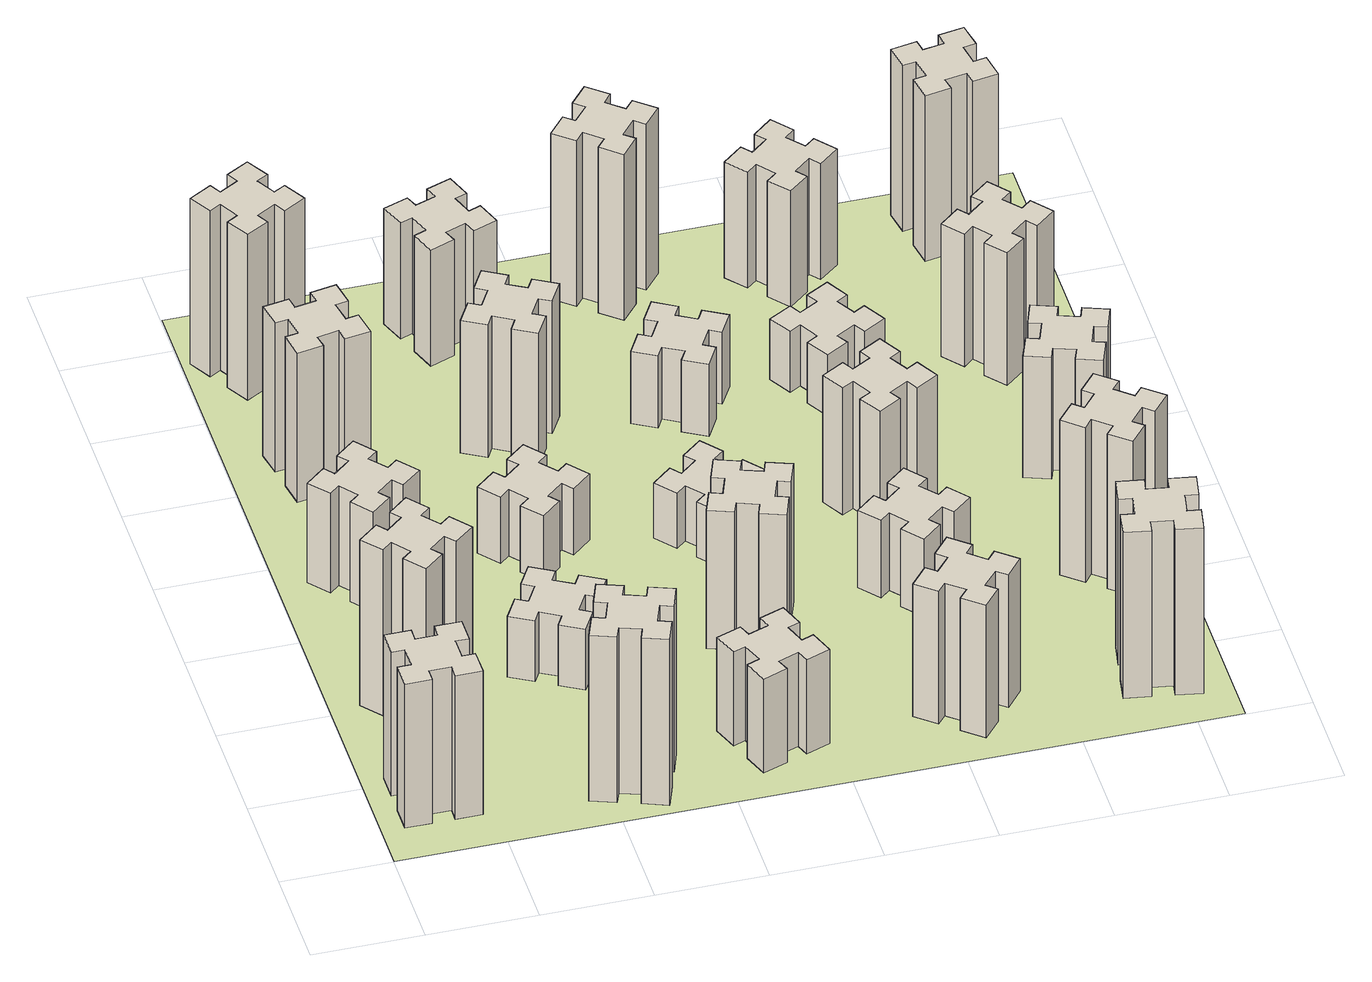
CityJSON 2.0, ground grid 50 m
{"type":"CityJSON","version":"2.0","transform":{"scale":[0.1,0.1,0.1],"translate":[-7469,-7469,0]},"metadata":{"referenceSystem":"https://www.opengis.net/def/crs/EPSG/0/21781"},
"CityObjects":{
"building1":{"type":"Building","attributes":{"class":"1000","function":"1000","usage":"1000","yearOfConstruction":2016,"roofType":"1000","measuredHeight":78,"storeysAboveGround":30,"storeysBelowGround":0},"geometry":[{"type":"Solid","lod":"1","boundaries":[[[[0,1,2,3,4,5,6,7,8,9,10,11,12,13,14,15,16,17,18,19]],[[17,16,20,21]],[[16,15,22,20]],[[15,14,23,22]],[[14,13,24,23]],[[13,12,25,24]],[[12,11,26,25]],[[11,10,27,26]],[[10,9,28,27]],[[9,8,29,28]],[[8,7,30,29]],[[7,6,31,30]],[[6,5,32,31]],[[5,4,33,32]],[[4,3,34,33]],[[3,2,35,34]],[[2,1,36,35]],[[1,0,37,36]],[[0,19,38,37]],[[19,18,39,38]],[[18,17,21,39]],[[24,25,26,27,28,29,30,31,32,33,34,35,36,37,38,39,21,20,22,23]]]]}]},
"building2":{"type":"Building","attributes":{"class":"1000","function":"1000","usage":"1000","yearOfConstruction":2016,"roofType":"1000","measuredHeight":90,"storeysAboveGround":30,"storeysBelowGround":0},"geometry":[{"type":"Solid","lod":"1","boundaries":[[[[40,41,42,43,44,45,46,47,48,49,50,51,52,53,54,55,56,57,58,59]],[[57,56,60,61]],[[56,55,62,60]],[[55,54,63,62]],[[54,53,64,63]],[[53,52,65,64]],[[52,51,66,65]],[[51,50,67,66]],[[50,49,68,67]],[[49,48,69,68]],[[48,47,70,69]],[[47,46,71,70]],[[46,45,72,71]],[[45,44,73,72]],[[44,43,74,73]],[[43,42,75,74]],[[42,41,76,75]],[[41,40,77,76]],[[40,59,78,77]],[[59,58,79,78]],[[58,57,61,79]],[[64,65,66,67,68,69,70,71,72,73,74,75,76,77,78,79,61,60,62,63]]]]}]},
"building3":{"type":"Building","attributes":{"class":"1000","function":"1000","usage":"1000","yearOfConstruction":2016,"roofType":"1000","measuredHeight":54,"storeysAboveGround":30,"storeysBelowGround":0},"geometry":[{"type":"Solid","lod":"1","boundaries":[[[[80,81,82,83,84,85,86,87,88,89,90,91,92,93,94,95,96,97,98,99]],[[97,96,100,101]],[[96,95,102,100]],[[95,94,103,102]],[[94,93,104,103]],[[93,92,105,104]],[[92,91,106,105]],[[91,90,107,106]],[[90,89,108,107]],[[89,88,109,108]],[[88,87,110,109]],[[87,86,111,110]],[[86,85,112,111]],[[85,84,113,112]],[[84,83,114,113]],[[83,82,115,114]],[[82,81,116,115]],[[81,80,117,116]],[[80,99,118,117]],[[99,98,119,118]],[[98,97,101,119]],[[104,105,106,107,108,109,110,111,112,113,114,115,116,117,118,119,101,100,102,103]]]]}]},
"building4":{"type":"Building","attributes":{"class":"1000","function":"1000","usage":"1000","yearOfConstruction":2016,"roofType":"1000","measuredHeight":81,"storeysAboveGround":30,"storeysBelowGround":0},"geometry":[{"type":"Solid","lod":"1","boundaries":[[[[120,121,122,123,124,125,126,127,128,129,130,131,132,133,134,135,136,137,138,139]],[[137,136,140,141]],[[136,135,142,140]],[[135,134,143,142]],[[134,133,144,143]],[[133,132,145,144]],[[132,131,146,145]],[[131,130,147,146]],[[130,129,148,147]],[[129,128,149,148]],[[128,127,150,149]],[[127,126,151,150]],[[126,125,152,151]],[[125,124,153,152]],[[124,123,154,153]],[[123,122,155,154]],[[122,121,156,155]],[[121,120,157,156]],[[120,139,158,157]],[[139,138,159,158]],[[138,137,141,159]],[[144,145,146,147,148,149,150,151,152,153,154,155,156,157,158,159,141,140,142,143]]]]}]},
"building5":{"type":"Building","attributes":{"class":"1000","function":"1000","usage":"1000","yearOfConstruction":2016,"roofType":"1000","measuredHeight":90,"storeysAboveGround":30,"storeysBelowGround":0},"geometry":[{"type":"Solid","lod":"1","boundaries":[[[[160,161,162,163,164,165,166,167,168,169,170,171,172,173,174,175,176,177,178,179]],[[177,176,180,181]],[[176,175,182,180]],[[175,174,183,182]],[[174,173,184,183]],[[173,172,185,184]],[[172,171,186,185]],[[171,170,187,186]],[[170,169,188,187]],[[169,168,189,188]],[[168,167,190,189]],[[167,166,191,190]],[[166,165,192,191]],[[165,164,193,192]],[[164,163,194,193]],[[163,162,195,194]],[[162,161,196,195]],[[161,160,197,196]],[[160,179,198,197]],[[179,178,199,198]],[[178,177,181,199]],[[184,185,186,187,188,189,190,191,192,193,194,195,196,197,198,199,181,180,182,183]]]]}]},
"building6":{"type":"Building","attributes":{"class":"1000","function":"1000","usage":"1000","yearOfConstruction":2016,"roofType":"1000","measuredHeight":90,"storeysAboveGround":30,"storeysBelowGround":0},"geometry":[{"type":"Solid","lod":"1","boundaries":[[[[200,201,202,203,204,205,206,207,208,209,210,211,212,213,214,215,216,217,218,219]],[[217,216,220,221]],[[216,215,222,220]],[[215,214,223,222]],[[214,213,224,223]],[[213,212,225,224]],[[212,211,226,225]],[[211,210,227,226]],[[210,209,228,227]],[[209,208,229,228]],[[208,207,230,229]],[[207,206,231,230]],[[206,205,232,231]],[[205,204,233,232]],[[204,203,234,233]],[[203,202,235,234]],[[202,201,236,235]],[[201,200,237,236]],[[200,219,238,237]],[[219,218,239,238]],[[218,217,221,239]],[[224,225,226,227,228,229,230,231,232,233,234,235,236,237,238,239,221,220,222,223]]]]}]},
"building7":{"type":"Building","attributes":{"class":"1000","function":"1000","usage":"1000","yearOfConstruction":2016,"roofType":"1000","measuredHeight":33,"storeysAboveGround":30,"storeysBelowGround":0},"geometry":[{"type":"Solid","lod":"1","boundaries":[[[[240,241,242,243,244,245,246,247,248,249,250,251,252,253,254,255,256,257,258,259]],[[257,256,260,261]],[[256,255,262,260]],[[255,254,263,262]],[[254,253,264,263]],[[253,252,265,264]],[[252,251,266,265]],[[251,250,267,266]],[[250,249,268,267]],[[249,248,269,268]],[[248,247,270,269]],[[247,246,271,270]],[[246,245,272,271]],[[245,244,273,272]],[[244,243,274,273]],[[243,242,275,274]],[[242,241,276,275]],[[241,240,277,276]],[[240,259,278,277]],[[259,258,279,278]],[[258,257,261,279]],[[264,265,266,267,268,269,270,271,272,273,274,275,276,277,278,279,261,260,262,263]]]]}]},
"building8":{"type":"Building","attributes":{"class":"1000","function":"1000","usage":"1000","yearOfConstruction":2016,"roofType":"1000","measuredHeight":36,"storeysAboveGround":30,"storeysBelowGround":0},"geometry":[{"type":"Solid","lod":"1","boundaries":[[[[280,281,282,283,284,285,286,287,288,289,290,291,292,293,294,295,296,297,298,299]],[[297,296,300,301]],[[296,295,302,300]],[[295,294,303,302]],[[294,293,304,303]],[[293,292,305,304]],[[292,291,306,305]],[[291,290,307,306]],[[290,289,308,307]],[[289,288,309,308]],[[288,287,310,309]],[[287,286,311,310]],[[286,285,312,311]],[[285,284,313,312]],[[284,283,314,313]],[[283,282,315,314]],[[282,281,316,315]],[[281,280,317,316]],[[280,299,318,317]],[[299,298,319,318]],[[298,297,301,319]],[[304,305,306,307,308,309,310,311,312,313,314,315,316,317,318,319,301,300,302,303]]]]}]},
"building9":{"type":"Building","attributes":{"class":"1000","function":"1000","usage":"1000","yearOfConstruction":2016,"roofType":"1000","measuredHeight":51,"storeysAboveGround":30,"storeysBelowGround":0},"geometry":[{"type":"Solid","lod":"1","boundaries":[[[[320,321,322,323,324,325,326,327,328,329,330,331,332,333,334,335,336,337,338,339]],[[337,336,340,341]],[[336,335,342,340]],[[335,334,343,342]],[[334,333,344,343]],[[333,332,345,344]],[[332,331,346,345]],[[331,330,347,346]],[[330,329,348,347]],[[329,328,349,348]],[[328,327,350,349]],[[327,326,351,350]],[[326,325,352,351]],[[325,324,353,352]],[[324,323,354,353]],[[323,322,355,354]],[[322,321,356,355]],[[321,320,357,356]],[[320,339,358,357]],[[339,338,359,358]],[[338,337,341,359]],[[344,345,346,347,348,349,350,351,352,353,354,355,356,357,358,359,341,340,342,343]]]]}]},
"building10":{"type":"Building","attributes":{"class":"1000","function":"1000","usage":"1000","yearOfConstruction":2016,"roofType":"1000","measuredHeight":72,"storeysAboveGround":30,"storeysBelowGround":0},"geometry":[{"type":"Solid","lod":"1","boundaries":[[[[360,361,362,363,364,365,366,367,368,369,370,371,372,373,374,375,376,377,378,379]],[[377,376,380,381]],[[376,375,382,380]],[[375,374,383,382]],[[374,373,384,383]],[[373,372,385,384]],[[372,371,386,385]],[[371,370,387,386]],[[370,369,388,387]],[[369,368,389,388]],[[368,367,390,389]],[[367,366,391,390]],[[366,365,392,391]],[[365,364,393,392]],[[364,363,394,393]],[[363,362,395,394]],[[362,361,396,395]],[[361,360,397,396]],[[360,379,398,397]],[[379,378,399,398]],[[378,377,381,399]],[[384,385,386,387,388,389,390,391,392,393,394,395,396,397,398,399,381,380,382,383]]]]}]},
"building11":{"type":"Building","attributes":{"class":"1000","function":"1000","usage":"1000","yearOfConstruction":2016,"roofType":"1000","measuredHeight":63,"storeysAboveGround":30,"storeysBelowGround":0},"geometry":[{"type":"Solid","lod":"1","boundaries":[[[[400,401,402,403,404,405,406,407,408,409,410,411,412,413,414,415,416,417,418,419]],[[417,416,420,421]],[[416,415,422,420]],[[415,414,423,422]],[[414,413,424,423]],[[413,412,425,424]],[[412,411,426,425]],[[411,410,427,426]],[[410,409,428,427]],[[409,408,429,428]],[[408,407,430,429]],[[407,406,431,430]],[[406,405,432,431]],[[405,404,433,432]],[[404,403,434,433]],[[403,402,435,434]],[[402,401,436,435]],[[401,400,437,436]],[[400,419,438,437]],[[419,418,439,438]],[[418,417,421,439]],[[424,425,426,427,428,429,430,431,432,433,434,435,436,437,438,439,421,420,422,423]]]]}]},
"building12":{"type":"Building","attributes":{"class":"1000","function":"1000","usage":"1000","yearOfConstruction":2016,"roofType":"1000","measuredHeight":75,"storeysAboveGround":30,"storeysBelowGround":0},"geometry":[{"type":"Solid","lod":"1","boundaries":[[[[440,441,442,443,444,445,446,447,448,449,450,451,452,453,454,455,456,457,458,459]],[[457,456,460,461]],[[456,455,462,460]],[[455,454,463,462]],[[454,453,464,463]],[[453,452,465,464]],[[452,451,466,465]],[[451,450,467,466]],[[450,449,468,467]],[[449,448,469,468]],[[448,447,470,469]],[[447,446,471,470]],[[446,445,472,471]],[[445,444,473,472]],[[444,443,474,473]],[[443,442,475,474]],[[442,441,476,475]],[[441,440,477,476]],[[440,459,478,477]],[[459,458,479,478]],[[458,457,461,479]],[[464,465,466,467,468,469,470,471,472,473,474,475,476,477,478,479,461,460,462,463]]]]}]},
"building13":{"type":"Building","attributes":{"class":"1000","function":"1000","usage":"1000","yearOfConstruction":2016,"roofType":"1000","measuredHeight":30,"storeysAboveGround":30,"storeysBelowGround":0},"geometry":[{"type":"Solid","lod":"1","boundaries":[[[[480,481,482,483,484,485,486,487,488,489,490,491,492,493,494,495,496,497,498,499]],[[497,496,500,501]],[[496,495,502,500]],[[495,494,503,502]],[[494,493,504,503]],[[493,492,505,504]],[[492,491,506,505]],[[491,490,507,506]],[[490,489,508,507]],[[489,488,509,508]],[[488,487,510,509]],[[487,486,511,510]],[[486,485,512,511]],[[485,484,513,512]],[[484,483,514,513]],[[483,482,515,514]],[[482,481,516,515]],[[481,480,517,516]],[[480,499,518,517]],[[499,498,519,518]],[[498,497,501,519]],[[504,505,506,507,508,509,510,511,512,513,514,515,516,517,518,519,501,500,502,503]]]]}]},
"building14":{"type":"Building","attributes":{"class":"1000","function":"1000","usage":"1000","yearOfConstruction":2016,"roofType":"1000","measuredHeight":72,"storeysAboveGround":30,"storeysBelowGround":0},"geometry":[{"type":"Solid","lod":"1","boundaries":[[[[520,521,522,523,524,525,526,527,528,529,530,531,532,533,534,535,536,537,538,539]],[[537,536,540,541]],[[536,535,542,540]],[[535,534,543,542]],[[534,533,544,543]],[[533,532,545,544]],[[532,531,546,545]],[[531,530,547,546]],[[530,529,548,547]],[[529,528,549,548]],[[528,527,550,549]],[[527,526,551,550]],[[526,525,552,551]],[[525,524,553,552]],[[524,523,554,553]],[[523,522,555,554]],[[522,521,556,555]],[[521,520,557,556]],[[520,539,558,557]],[[539,538,559,558]],[[538,537,541,559]],[[544,545,546,547,548,549,550,551,552,553,554,555,556,557,558,559,541,540,542,543]]]]}]},
"building15":{"type":"Building","attributes":{"class":"1000","function":"1000","usage":"1000","yearOfConstruction":2016,"roofType":"1000","measuredHeight":39,"storeysAboveGround":30,"storeysBelowGround":0},"geometry":[{"type":"Solid","lod":"1","boundaries":[[[[560,561,562,563,564,565,566,567,568,569,570,571,572,573,574,575,576,577,578,579]],[[577,576,580,581]],[[576,575,582,580]],[[575,574,583,582]],[[574,573,584,583]],[[573,572,585,584]],[[572,571,586,585]],[[571,570,587,586]],[[570,569,588,587]],[[569,568,589,588]],[[568,567,590,589]],[[567,566,591,590]],[[566,565,592,591]],[[565,564,593,592]],[[564,563,594,593]],[[563,562,595,594]],[[562,561,596,595]],[[561,560,597,596]],[[560,579,598,597]],[[579,578,599,598]],[[578,577,581,599]],[[584,585,586,587,588,589,590,591,592,593,594,595,596,597,598,599,581,580,582,583]]]]}]},
"building16":{"type":"Building","attributes":{"class":"1000","function":"1000","usage":"1000","yearOfConstruction":2016,"roofType":"1000","measuredHeight":90,"storeysAboveGround":30,"storeysBelowGround":0},"geometry":[{"type":"Solid","lod":"1","boundaries":[[[[600,601,602,603,604,605,606,607,608,609,610,611,612,613,614,615,616,617,618,619]],[[617,616,620,621]],[[616,615,622,620]],[[615,614,623,622]],[[614,613,624,623]],[[613,612,625,624]],[[612,611,626,625]],[[611,610,627,626]],[[610,609,628,627]],[[609,608,629,628]],[[608,607,630,629]],[[607,606,631,630]],[[606,605,632,631]],[[605,604,633,632]],[[604,603,634,633]],[[603,602,635,634]],[[602,601,636,635]],[[601,600,637,636]],[[600,619,638,637]],[[619,618,639,638]],[[618,617,621,639]],[[624,625,626,627,628,629,630,631,632,633,634,635,636,637,638,639,621,620,622,623]]]]}]},
"building17":{"type":"Building","attributes":{"class":"1000","function":"1000","usage":"1000","yearOfConstruction":2016,"roofType":"1000","measuredHeight":42,"storeysAboveGround":30,"storeysBelowGround":0},"geometry":[{"type":"Solid","lod":"1","boundaries":[[[[640,641,642,643,644,645,646,647,648,649,650,651,652,653,654,655,656,657,658,659]],[[657,656,660,661]],[[656,655,662,660]],[[655,654,663,662]],[[654,653,664,663]],[[653,652,665,664]],[[652,651,666,665]],[[651,650,667,666]],[[650,649,668,667]],[[649,648,669,668]],[[648,647,670,669]],[[647,646,671,670]],[[646,645,672,671]],[[645,644,673,672]],[[644,643,674,673]],[[643,642,675,674]],[[642,641,676,675]],[[641,640,677,676]],[[640,659,678,677]],[[659,658,679,678]],[[658,657,661,679]],[[664,665,666,667,668,669,670,671,672,673,674,675,676,677,678,679,661,660,662,663]]]]}]},
"building18":{"type":"Building","attributes":{"class":"1000","function":"1000","usage":"1000","yearOfConstruction":2016,"roofType":"1000","measuredHeight":69,"storeysAboveGround":30,"storeysBelowGround":0},"geometry":[{"type":"Solid","lod":"1","boundaries":[[[[680,681,682,683,684,685,686,687,688,689,690,691,692,693,694,695,696,697,698,699]],[[697,696,700,701]],[[696,695,702,700]],[[695,694,703,702]],[[694,693,704,703]],[[693,692,705,704]],[[692,691,706,705]],[[691,690,707,706]],[[690,689,708,707]],[[689,688,709,708]],[[688,687,710,709]],[[687,686,711,710]],[[686,685,712,711]],[[685,684,713,712]],[[684,683,714,713]],[[683,682,715,714]],[[682,681,716,715]],[[681,680,717,716]],[[680,699,718,717]],[[699,698,719,718]],[[698,697,701,719]],[[704,705,706,707,708,709,710,711,712,713,714,715,716,717,718,719,701,700,702,703]]]]}]},
"building19":{"type":"Building","attributes":{"class":"1000","function":"1000","usage":"1000","yearOfConstruction":2016,"roofType":"1000","measuredHeight":33,"storeysAboveGround":30,"storeysBelowGround":0},"geometry":[{"type":"Solid","lod":"1","boundaries":[[[[720,721,722,723,724,725,726,727,728,729,730,731,732,733,734,735,736,737,738,739]],[[737,736,740,741]],[[736,735,742,740]],[[735,734,743,742]],[[734,733,744,743]],[[733,732,745,744]],[[732,731,746,745]],[[731,730,747,746]],[[730,729,748,747]],[[729,728,749,748]],[[728,727,750,749]],[[727,726,751,750]],[[726,725,752,751]],[[725,724,753,752]],[[724,723,754,753]],[[723,722,755,754]],[[722,721,756,755]],[[721,720,757,756]],[[720,739,758,757]],[[739,738,759,758]],[[738,737,741,759]],[[744,745,746,747,748,749,750,751,752,753,754,755,756,757,758,759,741,740,742,743]]]]}]},
"building20":{"type":"Building","attributes":{"class":"1000","function":"1000","usage":"1000","yearOfConstruction":2016,"roofType":"1000","measuredHeight":90,"storeysAboveGround":30,"storeysBelowGround":0},"geometry":[{"type":"Solid","lod":"1","boundaries":[[[[760,761,762,763,764,765,766,767,768,769,770,771,772,773,774,775,776,777,778,779]],[[777,776,780,781]],[[776,775,782,780]],[[775,774,783,782]],[[774,773,784,783]],[[773,772,785,784]],[[772,771,786,785]],[[771,770,787,786]],[[770,769,788,787]],[[769,768,789,788]],[[768,767,790,789]],[[767,766,791,790]],[[766,765,792,791]],[[765,764,793,792]],[[764,763,794,793]],[[763,762,795,794]],[[762,761,796,795]],[[761,760,797,796]],[[760,779,798,797]],[[779,778,799,798]],[[778,777,781,799]],[[784,785,786,787,788,789,790,791,792,793,794,795,796,797,798,799,781,780,782,783]]]]}]},
"building21":{"type":"Building","attributes":{"class":"1000","function":"1000","usage":"1000","yearOfConstruction":2016,"roofType":"1000","measuredHeight":63,"storeysAboveGround":30,"storeysBelowGround":0},"geometry":[{"type":"Solid","lod":"1","boundaries":[[[[800,801,802,803,804,805,806,807,808,809,810,811,812,813,814,815,816,817,818,819]],[[817,816,820,821]],[[816,815,822,820]],[[815,814,823,822]],[[814,813,824,823]],[[813,812,825,824]],[[812,811,826,825]],[[811,810,827,826]],[[810,809,828,827]],[[809,808,829,828]],[[808,807,830,829]],[[807,806,831,830]],[[806,805,832,831]],[[805,804,833,832]],[[804,803,834,833]],[[803,802,835,834]],[[802,801,836,835]],[[801,800,837,836]],[[800,819,838,837]],[[819,818,839,838]],[[818,817,821,839]],[[824,825,826,827,828,829,830,831,832,833,834,835,836,837,838,839,821,820,822,823]]]]}]},
"building22":{"type":"Building","attributes":{"class":"1000","function":"1000","usage":"1000","yearOfConstruction":2016,"roofType":"1000","measuredHeight":84,"storeysAboveGround":30,"storeysBelowGround":0},"geometry":[{"type":"Solid","lod":"1","boundaries":[[[[840,841,842,843,844,845,846,847,848,849,850,851,852,853,854,855,856,857,858,859]],[[857,856,860,861]],[[856,855,862,860]],[[855,854,863,862]],[[854,853,864,863]],[[853,852,865,864]],[[852,851,866,865]],[[851,850,867,866]],[[850,849,868,867]],[[849,848,869,868]],[[848,847,870,869]],[[847,846,871,870]],[[846,845,872,871]],[[845,844,873,872]],[[844,843,874,873]],[[843,842,875,874]],[[842,841,876,875]],[[841,840,877,876]],[[840,859,878,877]],[[859,858,879,878]],[[858,857,861,879]],[[864,865,866,867,868,869,870,871,872,873,874,875,876,877,878,879,861,860,862,863]]]]}]},
"building23":{"type":"Building","attributes":{"class":"1000","function":"1000","usage":"1000","yearOfConstruction":2016,"roofType":"1000","measuredHeight":66,"storeysAboveGround":30,"storeysBelowGround":0},"geometry":[{"type":"Solid","lod":"1","boundaries":[[[[880,881,882,883,884,885,886,887,888,889,890,891,892,893,894,895,896,897,898,899]],[[897,896,900,901]],[[896,895,902,900]],[[895,894,903,902]],[[894,893,904,903]],[[893,892,905,904]],[[892,891,906,905]],[[891,890,907,906]],[[890,889,908,907]],[[889,888,909,908]],[[888,887,910,909]],[[887,886,911,910]],[[886,885,912,911]],[[885,884,913,912]],[[884,883,914,913]],[[883,882,915,914]],[[882,881,916,915]],[[881,880,917,916]],[[880,899,918,917]],[[899,898,919,918]],[[898,897,901,919]],[[904,905,906,907,908,909,910,911,912,913,914,915,916,917,918,919,901,900,902,903]]]]}]},
"building24":{"type":"Building","attributes":{"class":"1000","function":"1000","usage":"1000","yearOfConstruction":2016,"roofType":"1000","measuredHeight":72,"storeysAboveGround":30,"storeysBelowGround":0},"geometry":[{"type":"Solid","lod":"1","boundaries":[[[[920,921,922,923,924,925,926,927,928,929,930,931,932,933,934,935,936,937,938,939]],[[937,936,940,941]],[[936,935,942,940]],[[935,934,943,942]],[[934,933,944,943]],[[933,932,945,944]],[[932,931,946,945]],[[931,930,947,946]],[[930,929,948,947]],[[929,928,949,948]],[[928,927,950,949]],[[927,926,951,950]],[[926,925,952,951]],[[925,924,953,952]],[[924,923,954,953]],[[923,922,955,954]],[[922,921,956,955]],[[921,920,957,956]],[[920,939,958,957]],[[939,938,959,958]],[[938,937,941,959]],[[944,945,946,947,948,949,950,951,952,953,954,955,956,957,958,959,941,940,942,943]]]]}]},
"building25":{"type":"Building","attributes":{"class":"1000","function":"1000","usage":"1000","yearOfConstruction":2016,"roofType":"1000","measuredHeight":90,"storeysAboveGround":30,"storeysBelowGround":0},"geometry":[{"type":"Solid","lod":"1","boundaries":[[[[960,961,962,963,964,965,966,967,968,969,970,971,972,973,974,975,976,977,978,979]],[[977,976,980,981]],[[976,975,982,980]],[[975,974,983,982]],[[974,973,984,983]],[[973,972,985,984]],[[972,971,986,985]],[[971,970,987,986]],[[970,969,988,987]],[[969,968,989,988]],[[968,967,990,989]],[[967,966,991,990]],[[966,965,992,991]],[[965,964,993,992]],[[964,963,994,993]],[[963,962,995,994]],[[962,961,996,995]],[[961,960,997,996]],[[960,979,998,997]],[[979,978,999,998]],[[978,977,981,999]],[[984,985,986,987,988,989,990,991,992,993,994,995,996,997,998,999,981,980,982,983]]]]}]},
"landuse1":{"type":"LandUse","attributes":{"name":"plot1","function":"1010"},"geometry":[{"type":"MultiSurface","lod":"1","boundaries":[[[1000,1001,1002,1003]]]}]}
},
"vertices":[
[165,425,0],[165,325,0],[105,325,0],[105,205,0],[225,205,0],[225,265,0],[325,265,0],[325,205,0],[445,205,0],[445,325,0],[385,325,0],[385,425,0],[445,425,0],[445,545,0],[325,545,0],[325,485,0],[225,485,0],[225,545,0],[105,545,0],[105,425,0],[225,485,780],[225,545,780],[325,485,780],[325,545,780],[445,545,780],[445,425,780],[385,425,780],[385,325,780],[445,325,780],[445,205,780],[325,205,780],[325,265,780],[225,265,780],[225,205,780],[105,205,780],[105,325,780],[165,325,780],[165,425,780],[105,425,780],[105,545,780],
[492,1048,0],[427,1124,0],[473,1163,0],[396,1255,0],[304,1178,0],[343,1132,0],[266,1067,0],[228,1113,0],[136,1036,0],[213,944,0],[259,983,0],[323,906,0],[277,868,0],[354,776,0],[446,853,0],[408,899,0],[484,963,0],[523,917,0],[615,994,0],[538,1086,0],[484,963,900],[523,917,900],[408,899,900],[446,853,900],[354,776,900],[277,868,900],[323,906,900],[259,983,900],[213,944,900],[136,1036,900],[228,1113,900],[266,1067,900],[343,1132,900],[304,1178,900],[396,1255,900],[473,1163,900],[427,1124,900],[492,1048,900],[538,1086,900],[615,994,900],
[492,1888,0],[427,1964,0],[473,2003,0],[396,2095,0],[304,2018,0],[343,1972,0],[266,1907,0],[228,1953,0],[136,1876,0],[213,1784,0],[259,1823,0],[323,1746,0],[277,1708,0],[354,1616,0],[446,1693,0],[408,1739,0],[484,1803,0],[523,1757,0],[615,1834,0],[538,1926,0],[484,1803,540],[523,1757,540],[408,1739,540],[446,1693,540],[354,1616,540],[277,1708,540],[323,1746,540],[259,1823,540],[213,1784,540],[136,1876,540],[228,1953,540],[266,1907,540],[343,1972,540],[304,2018,540],[396,2095,540],[473,2003,540],[427,1964,540],[492,1888,540],[538,1926,540],[615,1834,540],
[345,2478,0],[444,2496,0],[454,2437,0],[572,2457,0],[551,2576,0],[492,2565,0],[475,2664,0],[534,2674,0],[513,2792,0],[395,2771,0],[405,2712,0],[307,2695,0],[297,2754,0],[178,2733,0],[199,2615,0],[258,2625,0],[276,2527,0],[217,2517,0],[237,2398,0],[356,2419,0],[276,2527,810],[217,2517,810],[258,2625,810],[199,2615,810],[178,2733,810],[297,2754,810],[307,2695,810],[405,2712,810],[395,2771,810],[513,2792,810],[534,2674,810],[475,2664,810],[492,2565,810],[551,2576,810],[572,2457,810],[454,2437,810],[444,2496,810],[345,2478,810],[356,2419,810],[237,2398,810],
[1029,360,0],[995,266,0],[939,287,0],[897,174,0],[1010,133,0],[1031,189,0],[1125,155,0],[1104,99,0],[1217,57,0],[1258,170,0],[1202,191,0],[1236,285,0],[1292,264,0],[1333,377,0],[1220,418,0],[1200,362,0],[1106,396,0],[1127,452,0],[1014,493,0],[973,380,0],[1106,396,900],[1127,452,900],[1200,362,900],[1220,418,900],[1333,377,900],[1292,264,900],[1236,285,900],[1202,191,900],[1258,170,900],[1217,57,900],[1104,99,900],[1125,155,900],[1031,189,900],[1010,133,900],[897,174,900],[939,287,900],[995,266,900],[1029,360,900],[973,380,900],[1014,493,900],
[264,3456,0],[177,3406,0],[147,3458,0],[43,3398,0],[103,3294,0],[155,3324,0],[205,3237,0],[153,3207,0],[213,3103,0],[317,3163,0],[287,3215,0],[374,3265,0],[404,3213,0],[508,3273,0],[448,3377,0],[396,3347,0],[346,3434,0],[398,3464,0],[338,3568,0],[234,3508,0],[346,3434,900],[398,3464,900],[396,3347,900],[448,3377,900],[508,3273,900],[404,3213,900],[374,3265,900],[287,3215,900],[317,3163,900],[213,3103,900],[153,3207,900],[205,3237,900],[155,3324,900],[103,3294,900],[43,3398,900],[147,3458,900],[177,3406,900],[264,3456,900],[234,3508,900],[338,3568,900],
[1086,1017,0],[1136,1104,0],[1188,1074,0],[1248,1178,0],[1144,1238,0],[1114,1186,0],[1027,1236,0],[1057,1288,0],[953,1348,0],[893,1244,0],[945,1214,0],[895,1127,0],[843,1157,0],[783,1053,0],[887,993,0],[917,1045,0],[1004,995,0],[974,943,0],[1078,883,0],[1138,987,0],[1004,995,330],[974,943,330],[917,1045,330],[887,993,330],[783,1053,330],[843,1157,330],[895,1127,330],[945,1214,330],[893,1244,330],[953,1348,330],[1057,1288,330],[1027,1236,330],[1114,1186,330],[1144,1238,330],[1248,1178,330],[1188,1074,330],[1136,1104,330],[1086,1017,330],[1138,987,330],[1078,883,330],
[1083,1972,0],[1006,1907,0],[968,1953,0],[876,1876,0],[953,1784,0],[999,1823,0],[1063,1746,0],[1017,1708,0],[1094,1616,0],[1186,1693,0],[1148,1739,0],[1224,1803,0],[1263,1757,0],[1355,1834,0],[1278,1926,0],[1232,1888,0],[1167,1964,0],[1213,2003,0],[1136,2095,0],[1044,2018,0],[1167,1964,360],[1213,2003,360],[1232,1888,360],[1278,1926,360],[1355,1834,360],[1263,1757,360],[1224,1803,360],[1148,1739,360],[1186,1693,360],[1094,1616,360],[1017,1708,360],[1063,1746,360],[999,1823,360],[953,1784,360],[876,1876,360],[968,1953,360],[1006,1907,360],[1083,1972,360],[1044,2018,360],[1136,2095,360],
[1765,496,0],[1671,462,0],[1650,518,0],[1537,477,0],[1579,364,0],[1635,385,0],[1669,291,0],[1613,270,0],[1654,157,0],[1767,199,0],[1746,255,0],[1840,289,0],[1860,233,0],[1973,274,0],[1932,387,0],[1876,366,0],[1842,460,0],[1898,480,0],[1857,593,0],[1744,552,0],[1842,460,510],[1898,480,510],[1876,366,510],[1932,387,510],[1973,274,510],[1860,233,510],[1840,289,510],[1746,255,510],[1767,199,510],[1654,157,510],[1613,270,510],[1669,291,510],[1635,385,510],[1579,364,510],[1537,477,510],[1650,518,510],[1671,462,510],[1765,496,510],[1744,552,510],[1857,593,510],
[1314,2666,0],[1227,2716,0],[1257,2768,0],[1153,2828,0],[1093,2724,0],[1145,2694,0],[1095,2607,0],[1043,2637,0],[983,2533,0],[1087,2473,0],[1117,2525,0],[1204,2475,0],[1174,2423,0],[1278,2363,0],[1338,2467,0],[1286,2497,0],[1336,2584,0],[1388,2554,0],[1448,2658,0],[1344,2718,0],[1336,2584,720],[1388,2554,720],[1286,2497,720],[1338,2467,720],[1278,2363,720],[1174,2423,720],[1204,2475,720],[1117,2525,720],[1087,2473,720],[983,2533,720],[1043,2637,720],[1095,2607,720],[1145,2694,720],[1093,2724,720],[1153,2828,720],[1257,2768,720],[1227,2716,720],[1314,2666,720],[1344,2718,720],[1448,2658,720],
[1125,3456,0],[1031,3422,0],[1010,3478,0],[897,3437,0],[939,3324,0],[995,3345,0],[1029,3251,0],[973,3230,0],[1014,3117,0],[1127,3159,0],[1106,3215,0],[1200,3249,0],[1220,3193,0],[1333,3234,0],[1292,3347,0],[1236,3326,0],[1202,3420,0],[1258,3440,0],[1217,3553,0],[1104,3512,0],[1202,3420,630],[1258,3440,630],[1236,3326,630],[1292,3347,630],[1333,3234,630],[1220,3193,630],[1200,3249,630],[1106,3215,630],[1127,3159,630],[1014,3117,630],[973,3230,630],[1029,3251,630],[995,3345,630],[939,3324,630],[897,3437,630],[1010,3478,630],[1031,3422,630],[1125,3456,630],[1104,3512,630],[1217,3553,630],
[1769,1200,0],[1735,1106,0],[1679,1127,0],[1637,1014,0],[1750,973,0],[1771,1029,0],[1865,995,0],[1844,939,0],[1957,897,0],[1998,1010,0],[1942,1031,0],[1976,1125,0],[2032,1104,0],[2073,1217,0],[1960,1258,0],[1940,1202,0],[1846,1236,0],[1867,1292,0],[1754,1333,0],[1713,1220,0],[1846,1236,750],[1867,1292,750],[1940,1202,750],[1960,1258,750],[2073,1217,750],[2032,1104,750],[1976,1125,750],[1942,1031,750],[1998,1010,750],[1957,897,750],[1844,939,750],[1865,995,750],[1771,1029,750],[1750,973,750],[1637,1014,750],[1679,1127,750],[1735,1106,750],[1769,1200,750],[1713,1220,750],[1754,1333,750],
[1972,1788,0],[1907,1864,0],[1953,1903,0],[1876,1995,0],[1784,1918,0],[1823,1872,0],[1746,1807,0],[1708,1853,0],[1616,1776,0],[1693,1684,0],[1739,1723,0],[1803,1646,0],[1757,1608,0],[1834,1516,0],[1926,1593,0],[1888,1639,0],[1964,1703,0],[2003,1657,0],[2095,1734,0],[2018,1826,0],[1964,1703,300],[2003,1657,300],[1888,1639,300],[1926,1593,300],[1834,1516,300],[1757,1608,300],[1803,1646,300],[1739,1723,300],[1693,1684,300],[1616,1776,300],[1708,1853,300],[1746,1807,300],[1823,1872,300],[1784,1918,300],[1876,1995,300],[1953,1903,300],[1907,1864,300],[1972,1788,300],[2018,1826,300],[2095,1734,300],
[2486,323,0],[2563,259,0],[2524,213,0],[2616,136,0],[2693,228,0],[2647,266,0],[2712,343,0],[2758,304,0],[2835,396,0],[2743,473,0],[2704,427,0],[2628,492,0],[2666,538,0],[2574,615,0],[2497,523,0],[2543,484,0],[2479,408,0],[2433,446,0],[2356,354,0],[2448,277,0],[2479,408,720],[2433,446,720],[2543,484,720],[2497,523,720],[2574,615,720],[2666,538,720],[2628,492,720],[2704,427,720],[2743,473,720],[2835,396,720],[2758,304,720],[2712,343,720],[2647,266,720],[2693,228,720],[2616,136,720],[2524,213,720],[2563,259,720],[2486,323,720],[2448,277,720],[2356,354,720],
[2026,2497,0],[2076,2584,0],[2128,2554,0],[2188,2658,0],[2084,2718,0],[2054,2666,0],[1967,2716,0],[1997,2768,0],[1893,2828,0],[1833,2724,0],[1885,2694,0],[1835,2607,0],[1783,2637,0],[1723,2533,0],[1827,2473,0],[1857,2525,0],[1944,2475,0],[1914,2423,0],[2018,2363,0],[2078,2467,0],[1944,2475,390],[1914,2423,390],[1857,2525,390],[1827,2473,390],[1723,2533,390],[1783,2637,390],[1835,2607,390],[1885,2694,390],[1833,2724,390],[1893,2828,390],[1997,2768,390],[1967,2716,390],[2054,2666,390],[2084,2718,390],[2188,2658,390],[2128,2554,390],[2076,2584,390],[2026,2497,390],[2078,2467,390],[2018,2363,390],
[1746,3383,0],[1823,3319,0],[1784,3273,0],[1876,3196,0],[1953,3288,0],[1907,3326,0],[1972,3403,0],[2018,3364,0],[2095,3456,0],[2003,3533,0],[1964,3487,0],[1888,3552,0],[1926,3598,0],[1834,3675,0],[1757,3583,0],[1803,3544,0],[1739,3468,0],[1693,3506,0],[1616,3414,0],[1708,3337,0],[1739,3468,900],[1693,3506,900],[1803,3544,900],[1757,3583,900],[1834,3675,900],[1926,3598,900],[1888,3552,900],[1964,3487,900],[2003,3533,900],[2095,3456,900],[2018,3364,900],[1972,3403,900],[1907,3326,900],[1953,3288,900],[1876,3196,900],[1784,3273,900],[1823,3319,900],[1746,3383,900],[1708,3337,900],[1616,3414,900],
[2563,1332,0],[2486,1267,0],[2448,1313,0],[2356,1236,0],[2433,1144,0],[2479,1183,0],[2543,1106,0],[2497,1068,0],[2574,976,0],[2666,1053,0],[2628,1099,0],[2704,1163,0],[2743,1117,0],[2835,1194,0],[2758,1286,0],[2712,1248,0],[2647,1324,0],[2693,1363,0],[2616,1455,0],[2524,1378,0],[2647,1324,420],[2693,1363,420],[2712,1248,420],[2758,1286,420],[2835,1194,420],[2743,1117,420],[2704,1163,420],[2628,1099,420],[2666,1053,420],[2574,976,420],[2497,1068,420],[2543,1106,420],[2479,1183,420],[2433,1144,420],[2356,1236,420],[2448,1313,420],[2486,1267,420],[2563,1332,420],[2524,1378,420],[2616,1455,420],
[2716,1767,0],[2666,1854,0],[2718,1884,0],[2658,1988,0],[2554,1928,0],[2584,1876,0],[2497,1826,0],[2467,1878,0],[2363,1818,0],[2423,1714,0],[2475,1744,0],[2525,1657,0],[2473,1627,0],[2533,1523,0],[2637,1583,0],[2607,1635,0],[2694,1685,0],[2724,1633,0],[2828,1693,0],[2768,1797,0],[2694,1685,690],[2724,1633,690],[2607,1635,690],[2637,1583,690],[2533,1523,690],[2473,1627,690],[2525,1657,690],[2475,1744,690],[2423,1714,690],[2363,1818,690],[2467,1878,690],[2497,1826,690],[2584,1876,690],[2554,1928,690],[2658,1988,690],[2718,1884,690],[2666,1854,690],[2716,1767,690],[2768,1797,690],[2828,1693,690],
[2475,2584,0],[2525,2497,0],[2473,2467,0],[2533,2363,0],[2637,2423,0],[2607,2475,0],[2694,2525,0],[2724,2473,0],[2828,2533,0],[2768,2637,0],[2716,2607,0],[2666,2694,0],[2718,2724,0],[2658,2828,0],[2554,2768,0],[2584,2716,0],[2497,2666,0],[2467,2718,0],[2363,2658,0],[2423,2554,0],[2497,2666,330],[2467,2718,330],[2584,2716,330],[2554,2768,330],[2658,2828,330],[2718,2724,330],[2666,2694,330],[2716,2607,330],[2768,2637,330],[2828,2533,330],[2724,2473,330],[2694,2525,330],[2607,2475,330],[2637,2423,330],[2533,2363,330],[2473,2467,330],[2525,2497,330],[2475,2584,330],[2423,2554,330],[2363,2658,330],
[3504,475,0],[3405,492,0],[3416,551,0],[3297,572,0],[3277,454,0],[3336,444,0],[3318,345,0],[3259,356,0],[3238,237,0],[3357,217,0],[3367,276,0],[3465,258,0],[3455,199,0],[3573,178,0],[3594,297,0],[3535,307,0],[3552,405,0],[3611,395,0],[3632,513,0],[3514,534,0],[3552,405,900],[3611,395,900],[3535,307,900],[3594,297,900],[3573,178,900],[3455,199,900],[3465,258,900],[3367,276,900],[3357,217,900],[3238,237,900],[3259,356,900],[3318,345,900],[3336,444,900],[3277,454,900],[3297,572,900],[3416,551,900],[3405,492,900],[3504,475,900],[3514,534,900],[3632,513,900],
[2712,3368,0],[2647,3444,0],[2693,3483,0],[2616,3575,0],[2524,3498,0],[2563,3452,0],[2486,3387,0],[2448,3433,0],[2356,3356,0],[2433,3264,0],[2479,3303,0],[2543,3226,0],[2497,3188,0],[2574,3096,0],[2666,3173,0],[2628,3219,0],[2704,3283,0],[2743,3237,0],[2835,3314,0],[2758,3406,0],[2704,3283,630],[2743,3237,630],[2628,3219,630],[2666,3173,630],[2574,3096,630],[2497,3188,630],[2543,3226,630],[2479,3303,630],[2433,3264,630],[2356,3356,630],[2448,3433,630],[2486,3387,630],[2563,3452,630],[2524,3498,630],[2616,3575,630],[2693,3483,630],[2647,3444,630],[2712,3368,630],[2758,3406,630],[2835,3314,630],
[3487,1006,0],[3552,1083,0],[3598,1044,0],[3675,1136,0],[3583,1213,0],[3544,1167,0],[3468,1232,0],[3506,1278,0],[3414,1355,0],[3337,1263,0],[3383,1224,0],[3319,1148,0],[3273,1186,0],[3196,1094,0],[3288,1017,0],[3326,1063,0],[3403,999,0],[3364,953,0],[3456,876,0],[3533,968,0],[3403,999,840],[3364,953,840],[3326,1063,840],[3288,1017,840],[3196,1094,840],[3273,1186,840],[3319,1148,840],[3383,1224,840],[3337,1263,840],[3414,1355,840],[3506,1278,840],[3468,1232,840],[3544,1167,840],[3583,1213,840],[3675,1136,840],[3598,1044,840],[3552,1083,840],[3487,1006,840],[3533,968,840],[3456,876,840],
[3520,1942,0],[3426,1976,0],[3447,2032,0],[3334,2073,0],[3293,1960,0],[3349,1940,0],[3315,1846,0],[3259,1867,0],[3217,1754,0],[3330,1713,0],[3351,1769,0],[3445,1735,0],[3424,1679,0],[3537,1637,0],[3578,1750,0],[3522,1771,0],[3556,1865,0],[3612,1844,0],[3653,1957,0],[3540,1998,0],[3556,1865,660],[3612,1844,660],[3522,1771,660],[3578,1750,660],[3537,1637,660],[3424,1679,660],[3445,1735,660],[3351,1769,660],[3330,1713,660],[3217,1754,660],[3259,1867,660],[3315,1846,660],[3349,1940,660],[3293,1960,660],[3334,2073,660],[3447,2032,660],[3426,1976,660],[3520,1942,660],[3540,1998,660],[3653,1957,660],
[3219,2563,0],[3283,2486,0],[3237,2448,0],[3314,2356,0],[3406,2433,0],[3368,2479,0],[3444,2543,0],[3483,2497,0],[3575,2574,0],[3498,2666,0],[3452,2628,0],[3387,2704,0],[3433,2743,0],[3356,2835,0],[3264,2758,0],[3303,2712,0],[3226,2647,0],[3188,2693,0],[3096,2616,0],[3173,2524,0],[3226,2647,720],[3188,2693,720],[3303,2712,720],[3264,2758,720],[3356,2835,720],[3433,2743,720],[3387,2704,720],[3452,2628,720],[3498,2666,720],[3575,2574,720],[3483,2497,720],[3444,2543,720],[3368,2479,720],[3406,2433,720],[3314,2356,720],[3237,2448,720],[3283,2486,720],[3219,2563,720],[3173,2524,720],[3096,2616,720],
[3218,3465,0],[3236,3367,0],[3177,3357,0],[3197,3238,0],[3316,3259,0],[3305,3318,0],[3404,3336,0],[3414,3277,0],[3532,3297,0],[3511,3416,0],[3452,3405,0],[3435,3504,0],[3494,3514,0],[3473,3632,0],[3355,3611,0],[3365,3552,0],[3267,3535,0],[3257,3594,0],[3138,3573,0],[3159,3455,0],[3267,3535,900],[3257,3594,900],[3365,3552,900],[3355,3611,900],[3473,3632,900],[3494,3514,900],[3435,3504,900],[3452,3405,900],[3511,3416,900],[3532,3297,900],[3414,3277,900],[3404,3336,900],[3305,3318,900],[3316,3259,900],[3197,3238,900],[3177,3357,900],[3236,3367,900],[3218,3465,900],[3159,3455,900],[3138,3573,900],
[5,3705,0],[3705,3705,0],[3705,5,0],[5,5,0]
]}
